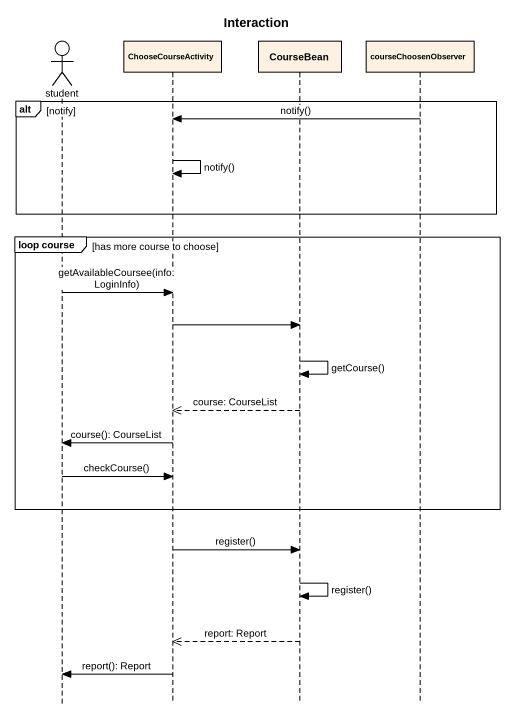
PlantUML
@startuml
title Interaction
hide footbox
actor student
participant ChooseCourseActivity
participant CourseBean
participant courseChoosenObserver

alt notify
  courseChoosenObserver -> ChooseCourseActivity : notify()
  ChooseCourseActivity -> ChooseCourseActivity : notify()
end
group loop course [has more course to choose]
  student -> ChooseCourseActivity : getAvailableCoursee(info:LoginInfo)
  ChooseCourseActivity -> CourseBean
  CourseBean -> CourseBean : getCourse()
  CourseBean -->> ChooseCourseActivity : course: CourseList
  ChooseCourseActivity -> student : course(): CourseList
  student -> ChooseCourseActivity : checkCourse()
end
ChooseCourseActivity -> CourseBean : register()
CourseBean -> CourseBean : register()
CourseBean -->> ChooseCourseActivity : report: Report
ChooseCourseActivity -> student : report(): Report
@enduml
